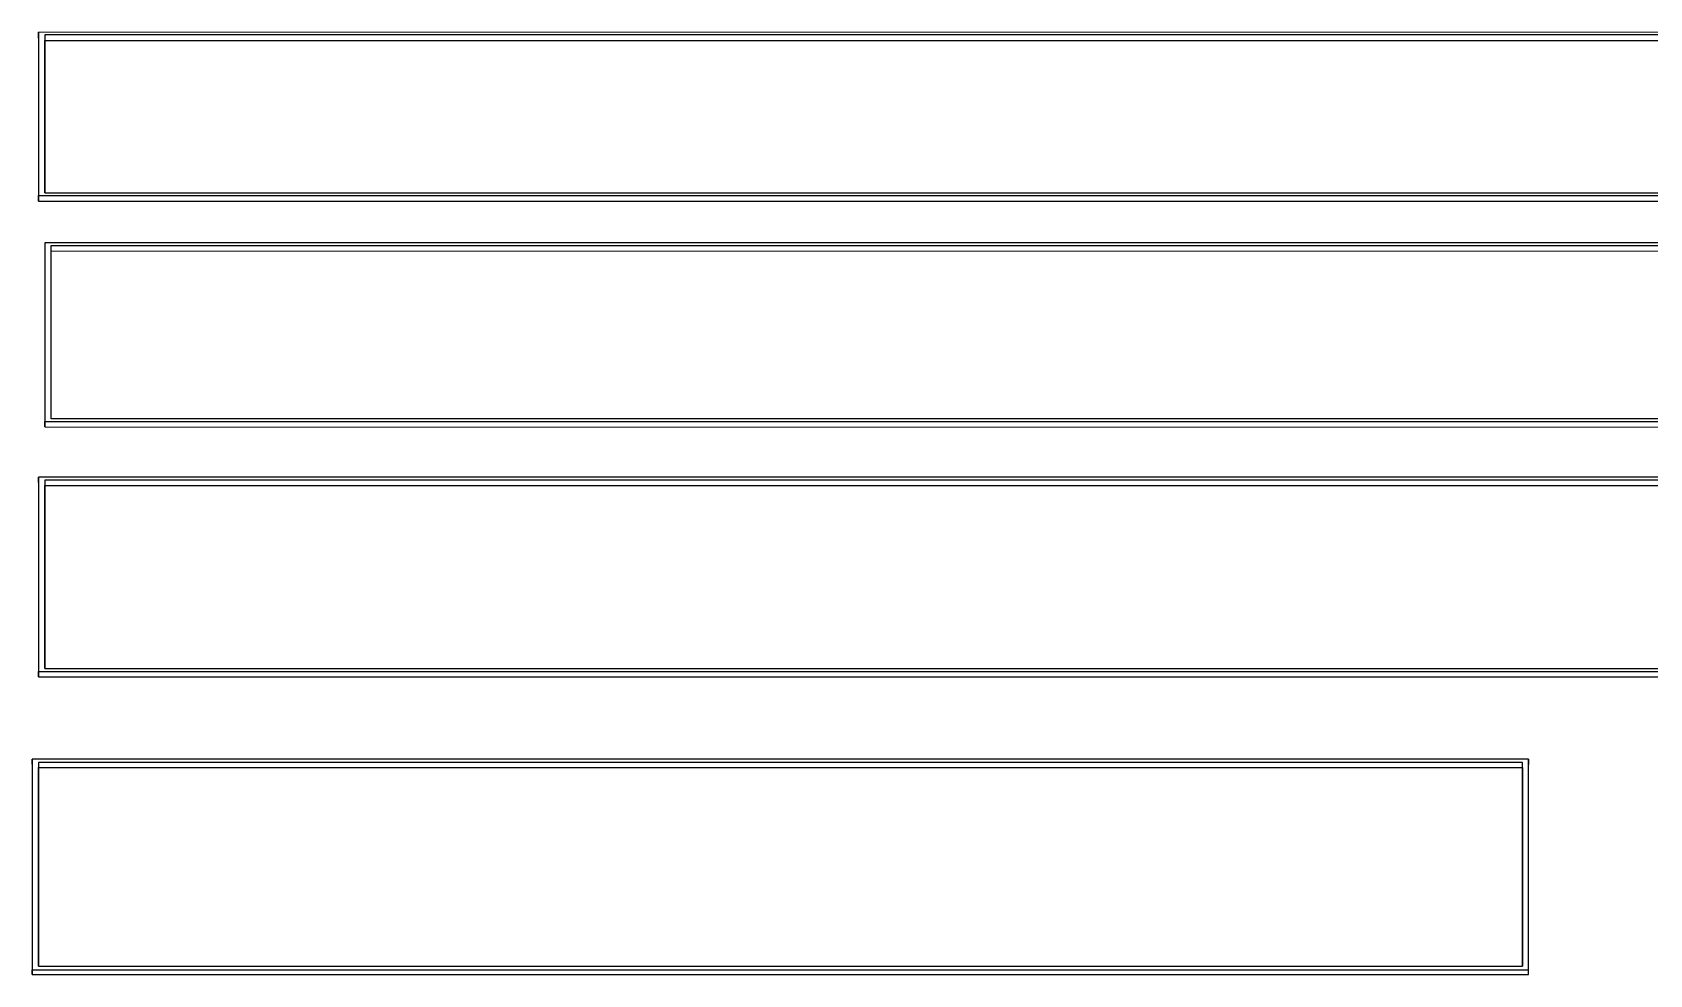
# Model space of a CAD drawing. Header units: millimetres. Extents: x 2180 to 4616, y 795 to 2518.
# Drawn here: x 2646.6 to 2659.55, y 2275.68 to 2283.23 of the extents above; entities that cross this region are included whole.
import ezdxf

# ---------------------------------------------------------------- set-up
doc = ezdxf.new("R2010")
doc.units = ezdxf.units.MM

msp = doc.modelspace()

# ---------------------------------------------------------------- linework, layer by layer
at = {"color": 7, "linetype": 'Continuous', "lineweight": 25}
for p, q in [((2646.651, 2283.18), (2646.651, 2283.226)), ((2668.634, 2283.225), (2646.651, 2283.226)), ((2668.584, 2283.206), (2646.701, 2283.206)), ((2646.701, 2283.161), (2668.584, 2283.16)), ((2646.651, 2282.218), (2646.651, 2281.875)), ((2646.651, 2281.875), (2646.651, 2281.919)), ((2646.651, 2281.919), (2668.634, 2281.919)), ((2646.701, 2281.94), (2668.584, 2281.94)), ((2646.651, 2281.875), (2668.634, 2281.875)), ((2646.701, 2281.54), (2646.701, 2281.496)), ((2668.684, 2281.54), (2646.701, 2281.54)), ((2646.751, 2281.519), (2668.634, 2281.518)), ((2646.751, 2281.475), (2646.751, 2281.519)), ((2646.751, 2281.475), (2668.634, 2281.474)), ((2646.701, 2280.266), (2646.701, 2280.066)), ((2646.701, 2280.066), (2646.701, 2280.109)), ((2646.701, 2280.109), (2668.684, 2280.108)), ((2668.634, 2280.131), (2646.751, 2280.132)), ((2646.701, 2280.066), (2668.684, 2280.065)), ((2646.651, 2279.62), (2646.651, 2279.663)), ((2668.634, 2279.663), (2646.651, 2279.663)), ((2668.584, 2279.639), (2646.701, 2279.64)), ((2646.701, 2279.597), (2668.584, 2279.596)), ((2646.651, 2278.844), (2646.651, 2278.066)), ((2646.651, 2278.066), (2646.651, 2278.107)), ((2646.651, 2278.107), (2668.634, 2278.107)), ((2646.651, 2278.066), (2668.634, 2278.065)), ((2646.701, 2278.132), (2668.584, 2278.132)), ((2646.601, 2277.365), (2646.601, 2277.406)), ((2658.584, 2277.405), (2646.601, 2277.406)), ((2658.534, 2277.38), (2646.651, 2277.38)), ((2658.534, 2277.339), (2658.534, 2277.38)), ((2658.584, 2277.405), (2658.584, 2277.364)), ((2646.651, 2277.339), (2658.534, 2277.339)), ((2658.584, 2275.68), (2658.584, 2277.364)), ((2646.601, 2276.12), (2646.601, 2275.68)), ((2646.601, 2275.68), (2646.601, 2275.72)), ((2646.601, 2275.72), (2658.584, 2275.72)), ((2646.651, 2275.747), (2658.534, 2275.747)), ((2658.584, 2275.68), (2658.584, 2275.72)), ((2646.601, 2275.68), (2658.584, 2275.68))]:
    msp.add_line(p, q, dxfattribs=at)
for points, knots in [([(2646.651, 2283.226), (2646.651, 2283.099), (2646.651, 2282.846), (2646.651, 2282.412), (2646.651, 2282.099), (2646.651, 2281.919)], [0, 0, 0, 0, 0.300085, 0.60017, 1, 1, 1, 1]), ([(2646.701, 2283.206), (2646.701, 2283.079), (2646.701, 2282.826), (2646.701, 2282.405), (2646.701, 2282.106), (2646.701, 2281.94)], [0, 0, 0, 0, 0.309667, 0.619333, 1, 1, 1, 1]), ([(2646.701, 2281.94), (2646.701, 2282.034), (2646.701, 2282.237), (2646.701, 2282.648), (2646.701, 2282.956), (2646.701, 2283.161)], [0, 0, 0, 0, 0.223582, 0.482455, 1, 1, 1, 1]), ([(2646.701, 2281.54), (2646.701, 2281.401), (2646.701, 2281.123), (2646.701, 2280.647), (2646.701, 2280.305), (2646.701, 2280.109)], [0, 0, 0, 0, 0.300085, 0.60017, 1, 1, 1, 1]), ([(2646.751, 2280.132), (2646.751, 2280.279), (2646.751, 2280.573), (2646.751, 2281.036), (2646.751, 2281.347), (2646.751, 2281.519)], [0, 0, 0, 0, 0.3096666, 0.6193332, 1, 1, 1, 1]), ([(2646.751, 2280.132), (2646.751, 2280.236), (2646.751, 2280.459), (2646.751, 2280.911), (2646.751, 2281.249), (2646.751, 2281.475)], [0, 0, 0, 0, 0.226561, 0.484441, 1, 1, 1, 1]), ([(2646.651, 2279.663), (2646.651, 2279.511), (2646.651, 2279.208), (2646.651, 2278.691), (2646.651, 2278.32), (2646.651, 2278.107)], [0, 0, 0, 0, 0.300085, 0.60017, 1, 1, 1, 1]), ([(2646.701, 2279.64), (2646.701, 2279.488), (2646.701, 2279.184), (2646.701, 2278.683), (2646.701, 2278.328), (2646.701, 2278.132)], [0, 0, 0, 0, 0.309667, 0.619333, 1, 1, 1, 1]), ([(2646.701, 2278.132), (2646.701, 2278.247), (2646.701, 2278.49), (2646.701, 2278.982), (2646.701, 2279.351), (2646.701, 2279.597)], [0, 0, 0, 0, 0.2291, 0.486134, 1, 1, 1, 1]), ([(2646.601, 2277.406), (2646.601, 2277.241), (2646.601, 2276.911), (2646.601, 2276.351), (2646.601, 2275.949), (2646.601, 2275.72)], [0, 0, 0, 0, 0.300085, 0.60017, 1, 1, 1, 1]), ([(2646.651, 2277.38), (2646.651, 2277.215), (2646.651, 2276.885), (2646.651, 2276.342), (2646.651, 2275.958), (2646.651, 2275.747)], [0, 0, 0, 0, 0.30968, 0.61936, 1, 1, 1, 1]), ([(2658.534, 2275.747), (2658.534, 2275.919), (2658.534, 2276.263), (2658.534, 2276.809), (2658.534, 2277.177), (2658.534, 2277.38)], [0, 0, 0, 0, 0.30968, 0.619361, 1, 1, 1, 1]), ([(2658.584, 2275.72), (2658.584, 2275.892), (2658.584, 2276.237), (2658.584, 2276.8), (2658.584, 2277.185), (2658.584, 2277.405)], [0, 0, 0, 0, 0.300085, 0.600171, 1, 1, 1, 1]), ([(2646.651, 2275.747), (2646.651, 2275.872), (2646.651, 2276.137), (2646.651, 2276.672), (2646.651, 2277.072), (2646.651, 2277.339)], [0, 0, 0, 0, 0.231444, 0.487696, 1, 1, 1, 1]), ([(2658.534, 2277.339), (2658.534, 2277.206), (2658.534, 2276.94), (2658.534, 2276.412), (2658.534, 2276.01), (2658.534, 2275.747)], [0, 0, 0, 0, 0.256293, 0.512586, 1, 1, 1, 1])]:
    msp.add_open_spline(points, degree=3, knots=knots, dxfattribs=at)

doc.saveas('drawing.dxf')
